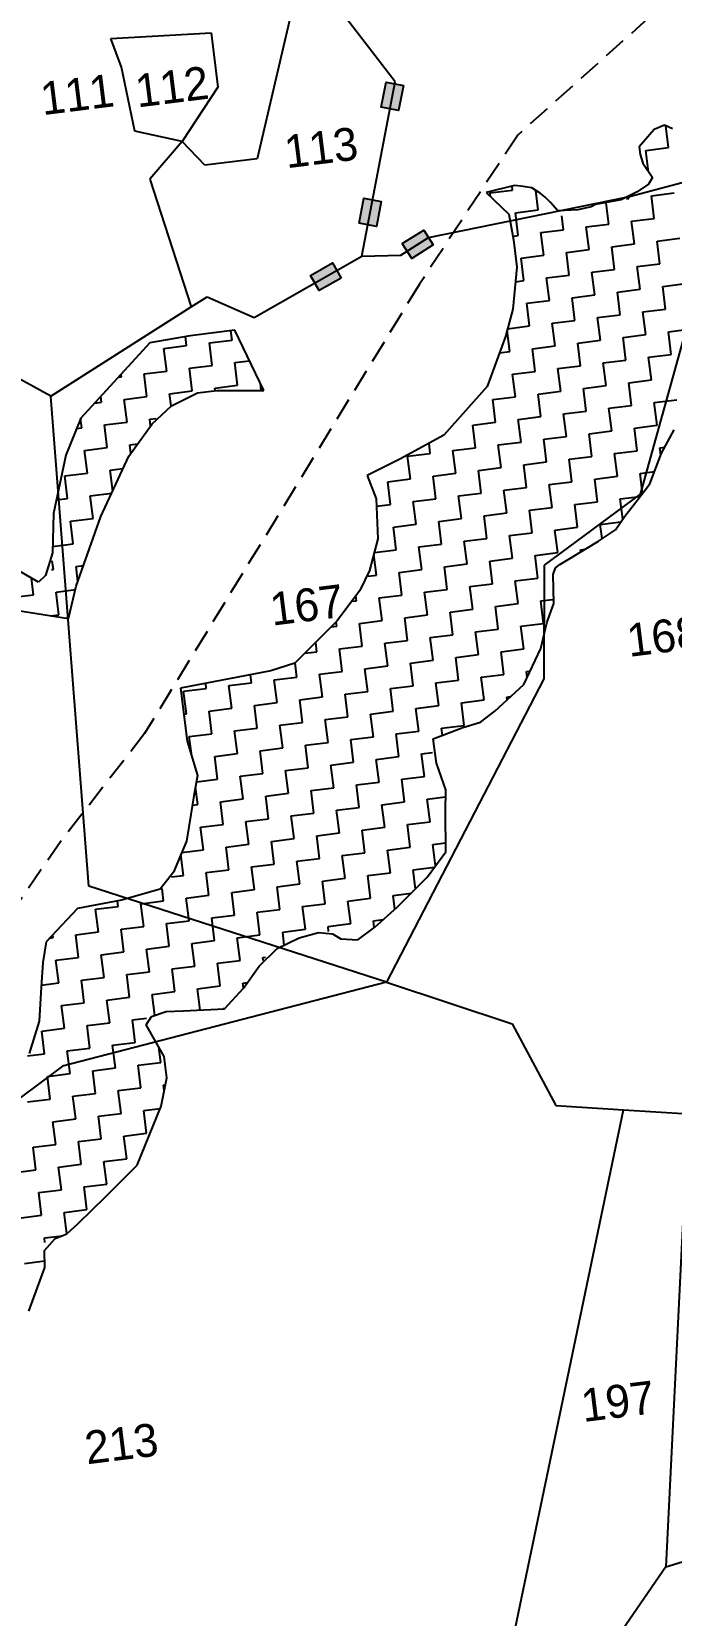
# Model space of a CAD drawing. Header units: metres. Extents: x 290108 to 292128, y 1990044 to 1991719.
# Drawn here: x 291424.1 to 291565.5, y 1990977.3 to 1991327.5 of the extents above; entities that cross this region are included whole.
import ezdxf
from ezdxf.enums import TextEntityAlignment as Align

# ---------------------------------------------------------------- set-up
doc = ezdxf.new("R2010")
doc.units = ezdxf.units.M
doc.header["$MEASUREMENT"] = 0
doc.linetypes.add('DASHED', pattern=[0.75, 0.5, -0.25])
for name, color, linetype in [('LINE_FOOTPATH', 1, 'DASHED'), ('POLY_HATCH', 12, 'Continuous'), ('POLY_PARCEL', 6, 'Continuous'), ('TEXT_PARCEL', 7, 'Continuous')]:
    doc.layers.add(name, color=color, linetype=linetype)
doc.styles.add('TEXT_MAP', font='')
doc.styles.get('TEXT_MAP').set_extended_font_data('Kruti Dev 050')

msp = doc.modelspace()

# ---------------------------------------------------------------- hatches: boundary and pattern name
for points in [[(291501.42, 1991310.75), (291505.24, 1991310.02), (291506.3, 1991315.54), (291502.48, 1991316.27)], [(291501.4, 1991289.9), (291497.58, 1991290.63), (291496.52, 1991285.11), (291500.35, 1991284.38)], [(291512.9, 1991280.32), (291510.82, 1991283.61), (291506.06, 1991280.6), (291508.14, 1991277.31)], [(291485.77, 1991273.58), (291487.7, 1991270.2), (291492.58, 1991272.98), (291490.66, 1991276.36)]]:
    msp.add_hatch(color=256).paths.add_polyline_path(points)

# ---------------------------------------------------------------- linework, layer by layer
for points in [[(291506.3, 1991315.54), (291505.24, 1991310.02), (291501.42, 1991310.75), (291502.48, 1991316.27)], [(291496.52, 1991285.11), (291497.58, 1991290.63), (291501.4, 1991289.9), (291500.35, 1991284.38)], [(291506.06, 1991280.6), (291510.82, 1991283.61), (291512.9, 1991280.32), (291508.14, 1991277.31)], [(291492.58, 1991272.98), (291487.7, 1991270.2), (291485.77, 1991273.58), (291490.66, 1991276.36)]]:
    msp.add_lwpolyline(points, close=True)
at = {"layer": 'LINE_FOOTPATH', "ltscale": 10}
for p, q in [((291560.42, 1991330.43), (291531.57, 1991304.59)), ((291531.57, 1991304.59), (291509.84, 1991271.62)), ((291509.84, 1991271.62), (291449.09, 1991172.26)), ((291449.09, 1991172.26), (291430.52, 1991148.37)), ((291430.52, 1991148.37), (291400.73, 1991105.05))]:
    msp.add_line(p, q, dxfattribs=at)
at = {"layer": 'POLY_HATCH'}
for p, q in [((291561.71, 1991305.82), (291558.44, 1991302.01)), ((291563.98, 1991306.79), (291561.71, 1991305.82)), ((291565.79, 1991305.99), (291563.98, 1991306.79)), ((291558.44, 1991302.01), (291558.65, 1991300.33)), ((291558.65, 1991300.33), (291559.23, 1991298.36)), ((291559.23, 1991298.36), (291561.33, 1991295.21)), ((291530.85, 1991293.46), (291524.57, 1991291.93)), ((291532.24, 1991293.29), (291530.85, 1991293.46)), ((291560.49, 1991293.74), (291557.97, 1991292.06)), ((291561.33, 1991295.21), (291560.49, 1991293.74)), ((291524.57, 1991291.93), (291529.61, 1991287.11)), ((291534.67, 1991292.91), (291532.24, 1991293.29)), ((291536.52, 1991291.78), (291534.67, 1991292.91)), ((291537.65, 1991290.9), (291536.52, 1991291.78)), ((291538.83, 1991289.68), (291537.65, 1991290.9)), ((291554.44, 1991290.26), (291548.77, 1991289.22)), ((291557.97, 1991292.06), (291554.44, 1991290.26)), ((291529.61, 1991287.11), (291530.65, 1991281.44)), ((291540.42, 1991287.84), (291538.83, 1991289.68)), ((291544.83, 1991288.04), (291540.42, 1991287.84)), ((291547.81, 1991288.75), (291544.83, 1991288.04)), ((291548.77, 1991289.22), (291547.81, 1991288.75)), ((291530.65, 1991281.44), (291531.4, 1991275.4)), ((291531.4, 1991275.4), (291530.52, 1991266.09)), ((291530.52, 1991266.09), (291528.88, 1991260.09)), ((291450.28, 1991258.68), (291435, 1991242.03)), ((291459.2, 1991260.22), (291450.28, 1991258.68)), ((291469.02, 1991261.44), (291459.2, 1991260.22)), ((291475.45, 1991248.16), (291469.02, 1991261.44)), ((291528.88, 1991260.09), (291524.8, 1991249.02)), ((291460.76, 1991247.63), (291465.04, 1991248.16)), ((291465.04, 1991248.16), (291475.45, 1991248.16)), ((291524.8, 1991249.02), (291515.22, 1991238.28)), ((291450.78, 1991240.75), (291455.05, 1991244.75)), ((291455.05, 1991244.75), (291460.76, 1991247.63)), ((291435, 1991242.03), (291431.68, 1991233.82)), ((291445.59, 1991233.61), (291450.78, 1991240.75)), ((291515.22, 1991238.28), (291505.65, 1991233)), ((291563.37, 1991234.3), (291566.14, 1991239.41)), ((291560.8, 1991227.5), (291563.37, 1991234.3)), ((291431.68, 1991233.82), (291428.95, 1991220.91)), ((291439.44, 1991220.27), (291445.59, 1991233.61)), ((291505.65, 1991233), (291498.26, 1991229.35)), ((291498.26, 1991229.35), (291500.27, 1991224.15)), ((291557.86, 1991223.73), (291560.8, 1991227.5)), ((291500.27, 1991224.15), (291500.68, 1991215.34)), ((291555.22, 1991220.33), (291557.86, 1991223.73)), ((291428.95, 1991220.91), (291428.73, 1991212.21)), ((291433.99, 1991204.85), (291439.44, 1991220.27)), ((291553.2, 1991217.35), (291555.22, 1991220.33)), ((291549.42, 1991214.84), (291553.2, 1991217.35)), ((291500.68, 1991215.34), (291498.83, 1991208.29)), ((291543.08, 1991210.98), (291549.42, 1991214.84)), ((291428.73, 1991212.21), (291427.18, 1991207.25)), ((291539.93, 1991208.89), (291540.85, 1991209.68)), ((291540.85, 1991209.68), (291543.08, 1991210.98)), ((291425.63, 1991205.75), (291420.03, 1991208.96)), ((291427.18, 1991207.25), (291425.63, 1991205.75)), ((291498.83, 1991208.29), (291496.64, 1991203.93)), ((291539.42, 1991207.46), (291539.93, 1991208.89)), ((291539.55, 1991201), (291539.42, 1991207.46)), ((291432.27, 1991197.7), (291433.99, 1991204.85)), ((291496.64, 1991203.93), (291491.69, 1991197.18)), ((291416.79, 1991200.11), (291432.27, 1991197.7)), ((291538.03, 1991196.72), (291539.55, 1991201)), ((291491.69, 1991197.18), (291482.28, 1991187.83)), ((291536.69, 1991191.1), (291538.03, 1991196.72)), ((291532.9, 1991183.13), (291536.69, 1991191.1)), ((291477.03, 1991186.15), (291457.05, 1991182.31)), ((291482.28, 1991187.83), (291477.03, 1991186.15)), ((291457.05, 1991182.31), (291458.51, 1991170.56)), ((291526.48, 1991177.22), (291532.9, 1991183.13)), ((291519.42, 1991173.62), (291523.37, 1991174.79)), ((291523.37, 1991174.79), (291526.48, 1991177.22)), ((291512.91, 1991171.1), (291519.42, 1991173.62)), ((291513.58, 1991165.73), (291512.91, 1991171.1)), ((291458.51, 1991170.56), (291460.81, 1991163.01)), ((291515.68, 1991159.86), (291513.58, 1991165.73)), ((291460.81, 1991163.01), (291460.01, 1991158.48)), ((291460.01, 1991158.48), (291459.33, 1991154.4)), ((291515.59, 1991155.07), (291515.68, 1991159.86)), ((291459.33, 1991154.4), (291458.36, 1991148.48)), ((291515.65, 1991146.1), (291515.59, 1991155.07)), ((291458.36, 1991148.48), (291455.46, 1991141.65)), ((291511.57, 1991140.49), (291515.65, 1991146.1)), ((291455.46, 1991141.65), (291452.52, 1991137.87)), ((291504.89, 1991133.86), (291511.57, 1991140.49)), ((291452.52, 1991137.87), (291443.96, 1991135.44)), ((291434.3, 1991133.56), (291427.37, 1991126.22)), ((291443.96, 1991135.44), (291434.3, 1991133.56)), ((291499.98, 1991129.5), (291504.89, 1991133.86)), ((291496.24, 1991126.65), (291499.98, 1991129.5)), ((291427.37, 1991126.22), (291426.57, 1991121.69)), ((291478.4, 1991124.77), (291483.23, 1991127.08)), ((291483.23, 1991127.08), (291487.51, 1991128.29)), ((291487.51, 1991128.29), (291490.62, 1991127.99)), ((291490.62, 1991127.99), (291492.46, 1991126.86)), ((291492.46, 1991126.86), (291496.24, 1991126.65)), ((291474.45, 1991120.87), (291478.4, 1991124.77)), ((291426.57, 1991121.69), (291426.23, 1991116.2)), ((291470.96, 1991116.01), (291474.45, 1991120.87)), ((291426.23, 1991116.2), (291425.81, 1991108.65)), ((291466.76, 1991111.39), (291470.96, 1991116.01)), ((291457.61, 1991110.94), (291466.76, 1991111.39)), ((291425.81, 1991108.65), (291423.62, 1991101.56)), ((291449.47, 1991107.88), (291450.6, 1991109.72)), ((291453.41, 1991100.87), (291449.47, 1991107.88)), ((291450.6, 1991109.72), (291453.88, 1991110.81)), ((291453.88, 1991110.81), (291457.61, 1991110.94)), ((291453.99, 1991096.17), (291453.41, 1991100.87)), ((291452.73, 1991089.88), (291453.99, 1991096.17)), ((291447.44, 1991076.85), (291452.73, 1991089.88)), ((291440.47, 1991069.84), (291447.44, 1991076.85)), ((291434.38, 1991063.97), (291440.47, 1991069.84)), ((291431.94, 1991061.63), (291434.38, 1991063.97)), ((291426.94, 1991057.94), (291429.34, 1991060.62)), ((291429.34, 1991060.62), (291431.94, 1991061.63)), ((291427.07, 1991054.2), (291426.94, 1991057.94)), ((291423.49, 1991044.56), (291427.07, 1991054.2))]:
    msp.add_line(p, q, dxfattribs=at)
at = {"layer": 'POLY_HATCH', "linetype": 'Continuous'}
for p, q in [((291564.9, 1991301.83), (291564.31, 1991306.64)), ((291559.89, 1991301.21), (291564.9, 1991301.83)), ((291560.48, 1991296.48), (291559.89, 1991301.21)), ((291525.44, 1991291.83), (291530.45, 1991292.45)), ((291525.54, 1991291.01), (291525.44, 1991291.83)), ((291530.45, 1991292.45), (291530.34, 1991293.34)), ((291536.08, 1991288.07), (291535.55, 1991292.38)), ((291555.62, 1991290.5), (291556.13, 1991290.56)), ((291556.13, 1991290.56), (291556.1, 1991290.82)), ((291561.14, 1991291.18), (291566.15, 1991291.81)), ((291561.76, 1991286.17), (291561.14, 1991291.18)), ((291531.07, 1991287.44), (291536.08, 1991288.07)), ((291531.7, 1991282.43), (291531.07, 1991287.44)), ((291541.72, 1991283.68), (291541.33, 1991286.78)), ((291551.74, 1991284.93), (291551.15, 1991289.65)), ((291536.71, 1991283.06), (291541.72, 1991283.68)), ((291537.33, 1991278.04), (291536.71, 1991283.06)), ((291546.73, 1991284.3), (291551.74, 1991284.93)), ((291547.35, 1991279.29), (291546.73, 1991284.3)), ((291556.75, 1991285.55), (291561.76, 1991286.17)), ((291557.38, 1991280.54), (291556.75, 1991285.55)), ((291530.5, 1991282.28), (291531.7, 1991282.43)), ((291552.36, 1991279.91), (291557.38, 1991280.54)), ((291552.99, 1991274.9), (291552.36, 1991279.91)), ((291562.39, 1991281.16), (291567.4, 1991281.78)), ((291563.01, 1991276.15), (291562.39, 1991281.16)), ((291532.32, 1991277.42), (291537.33, 1991278.04)), ((291532.94, 1991272.41), (291532.32, 1991277.42)), ((291542.34, 1991278.67), (291547.35, 1991279.29)), ((291542.97, 1991273.66), (291542.34, 1991278.67)), ((291558, 1991275.53), (291563.01, 1991276.15)), ((291531.1, 1991272.18), (291532.94, 1991272.41)), ((291537.95, 1991273.03), (291542.97, 1991273.66)), ((291538.58, 1991268.02), (291537.95, 1991273.03)), ((291547.98, 1991274.28), (291552.99, 1991274.9)), ((291548.6, 1991269.27), (291547.98, 1991274.28)), ((291558.62, 1991270.51), (291558, 1991275.53)), ((291543.59, 1991268.64), (291548.6, 1991269.27)), ((291553.61, 1991269.89), (291558.62, 1991270.51)), ((291554.23, 1991264.88), (291553.61, 1991269.89)), ((291563.63, 1991271.14), (291568.65, 1991271.76)), ((291564.26, 1991266.13), (291563.63, 1991271.14)), ((291533.57, 1991267.4), (291538.58, 1991268.02)), ((291534.19, 1991262.39), (291533.57, 1991267.4)), ((291544.21, 1991263.63), (291543.59, 1991268.64)), ((291559.25, 1991265.5), (291564.26, 1991266.13)), ((291559.87, 1991260.49), (291559.25, 1991265.5)), ((291529.34, 1991261.78), (291534.19, 1991262.39)), ((291539.2, 1991263.01), (291544.21, 1991263.63)), ((291539.82, 1991258), (291539.2, 1991263.01)), ((291549.22, 1991264.26), (291554.23, 1991264.88)), ((291549.85, 1991259.25), (291549.22, 1991264.26)), ((291458.39, 1991258.05), (291458.15, 1991260.04)), ((291463.41, 1991258.67), (291468.42, 1991259.29)), ((291464.03, 1991253.66), (291463.41, 1991258.67)), ((291468.42, 1991259.29), (291468.16, 1991261.33)), ((291529.8, 1991256.75), (291529.23, 1991261.37)), ((291544.84, 1991258.62), (291549.85, 1991259.25)), ((291545.46, 1991253.61), (291544.84, 1991258.62)), ((291554.86, 1991259.87), (291559.87, 1991260.49)), ((291555.48, 1991254.86), (291554.86, 1991259.87)), ((291564.88, 1991261.12), (291569.89, 1991261.74)), ((291565.5, 1991256.1), (291564.88, 1991261.12)), ((291453.38, 1991257.42), (291458.39, 1991258.05)), ((291454.01, 1991252.41), (291453.38, 1991257.42)), ((291527.54, 1991256.47), (291529.8, 1991256.75)), ((291534.81, 1991257.37), (291539.82, 1991258)), ((291535.44, 1991252.36), (291534.81, 1991257.37)), ((291560.49, 1991255.48), (291565.5, 1991256.1)), ((291561.12, 1991250.47), (291560.49, 1991255.48)), ((291443.98, 1991251.16), (291443.91, 1991251.74)), ((291449, 1991251.79), (291454.01, 1991252.41)), ((291449.62, 1991246.78), (291449, 1991251.79)), ((291459.02, 1991253.03), (291464.03, 1991253.66)), ((291459.64, 1991248.02), (291459.02, 1991253.03)), ((291469.04, 1991254.28), (291472.29, 1991254.69)), ((291469.66, 1991249.27), (291469.04, 1991254.28)), ((291530.42, 1991251.74), (291535.44, 1991252.36)), ((291531.05, 1991246.73), (291530.42, 1991251.74)), ((291540.45, 1991252.99), (291545.46, 1991253.61)), ((291541.07, 1991247.98), (291540.45, 1991252.99)), ((291550.47, 1991254.23), (291555.48, 1991254.86)), ((291551.09, 1991249.22), (291550.47, 1991254.23)), ((291443.31, 1991251.08), (291443.98, 1991251.16)), ((291454.63, 1991247.4), (291459.64, 1991248.02)), ((291464.65, 1991248.65), (291469.66, 1991249.27)), ((291464.71, 1991248.16), (291464.65, 1991248.65)), ((291474.89, 1991248.16), (291474.7, 1991249.71)), ((291536.06, 1991247.35), (291541.07, 1991247.98)), ((291546.08, 1991248.6), (291551.09, 1991249.22)), ((291546.71, 1991243.59), (291546.08, 1991248.6)), ((291556.11, 1991249.85), (291561.12, 1991250.47)), ((291556.73, 1991244.83), (291556.11, 1991249.85)), ((291438.03, 1991245.33), (291439.6, 1991245.53)), ((291439.6, 1991245.53), (291439.43, 1991246.86)), ((291444.61, 1991246.15), (291449.62, 1991246.78)), ((291445.23, 1991241.14), (291444.61, 1991246.15)), ((291454.96, 1991244.71), (291454.63, 1991247.4)), ((291526.04, 1991246.11), (291531.05, 1991246.73)), ((291526.66, 1991241.09), (291526.04, 1991246.11)), ((291536.68, 1991242.34), (291536.06, 1991247.35)), ((291551.72, 1991244.21), (291556.73, 1991244.83)), ((291561.74, 1991245.46), (291566.75, 1991246.08)), ((291562.36, 1991240.45), (291561.74, 1991245.46)), ((291435.21, 1991239.89), (291434.96, 1991241.93)), ((291440.22, 1991240.52), (291445.23, 1991241.14)), ((291450.24, 1991241.76), (291451.63, 1991241.94)), ((291450.43, 1991240.27), (291450.24, 1991241.76)), ((291521.65, 1991240.47), (291526.66, 1991241.09)), ((291531.67, 1991241.72), (291536.68, 1991242.34)), ((291532.3, 1991236.71), (291531.67, 1991241.72)), ((291541.69, 1991242.96), (291546.71, 1991243.59)), ((291542.32, 1991237.95), (291541.69, 1991242.96)), ((291552.34, 1991239.2), (291551.72, 1991244.21)), ((291434.08, 1991239.75), (291435.21, 1991239.89)), ((291440.84, 1991235.51), (291440.22, 1991240.52)), ((291516.61, 1991239.84), (291516.64, 1991239.85)), ((291516.64, 1991239.85), (291516.63, 1991239.87)), ((291522.27, 1991235.46), (291521.65, 1991240.47)), ((291537.31, 1991237.33), (291542.32, 1991237.95)), ((291547.33, 1991238.58), (291552.34, 1991239.2)), ((291547.95, 1991233.56), (291547.33, 1991238.58)), ((291557.35, 1991239.82), (291562.36, 1991240.45)), ((291557.98, 1991234.81), (291557.35, 1991239.82)), ((291435.83, 1991234.88), (291440.84, 1991235.51)), ((291436.45, 1991229.87), (291435.83, 1991234.88)), ((291445.85, 1991236.13), (291447.58, 1991236.34)), ((291446.08, 1991234.28), (291445.85, 1991236.13)), ((291507.24, 1991233.59), (291512.25, 1991234.21)), ((291512.25, 1991234.21), (291511.97, 1991236.49)), ((291517.26, 1991234.84), (291522.27, 1991235.46)), ((291517.88, 1991229.82), (291517.26, 1991234.84)), ((291527.28, 1991236.08), (291532.3, 1991236.71)), ((291527.91, 1991231.07), (291527.28, 1991236.08)), ((291537.93, 1991232.32), (291537.31, 1991237.33)), ((291552.96, 1991234.19), (291557.98, 1991234.81)), ((291553.59, 1991229.18), (291552.96, 1991234.19)), ((291562.99, 1991235.43), (291564.06, 1991235.57)), ((291563.19, 1991233.82), (291562.99, 1991235.43)), ((291441.47, 1991230.49), (291444.32, 1991230.85)), ((291442.04, 1991225.9), (291441.47, 1991230.49)), ((291507.86, 1991228.58), (291507.24, 1991233.59)), ((291522.9, 1991230.45), (291527.91, 1991231.07)), ((291523.52, 1991225.44), (291522.9, 1991230.45)), ((291532.92, 1991231.69), (291537.93, 1991232.32)), ((291533.54, 1991226.68), (291532.92, 1991231.69)), ((291542.94, 1991232.94), (291547.95, 1991233.56)), ((291543.56, 1991227.93), (291542.94, 1991232.94)), ((291431.44, 1991229.25), (291436.45, 1991229.87)), ((291432.07, 1991224.24), (291431.44, 1991229.25)), ((291502.85, 1991227.95), (291507.86, 1991228.58)), ((291503.47, 1991222.94), (291502.85, 1991227.95)), ((291512.87, 1991229.2), (291517.88, 1991229.82)), ((291513.5, 1991224.19), (291512.87, 1991229.2)), ((291538.55, 1991227.31), (291543.56, 1991227.93)), ((291539.18, 1991222.29), (291538.55, 1991227.31)), ((291548.58, 1991228.55), (291553.59, 1991229.18)), ((291549.2, 1991223.54), (291548.58, 1991228.55)), ((291558.6, 1991229.8), (291561.82, 1991230.2)), ((291559.15, 1991225.38), (291558.6, 1991229.8)), ((291429.59, 1991223.93), (291432.07, 1991224.24)), ((291437.08, 1991224.86), (291441.83, 1991225.45)), ((291437.7, 1991219.85), (291437.08, 1991224.86)), ((291508.48, 1991223.57), (291513.5, 1991224.19)), ((291509.11, 1991218.55), (291508.48, 1991223.57)), ((291518.51, 1991224.81), (291523.52, 1991225.44)), ((291519.13, 1991219.8), (291518.51, 1991224.81)), ((291528.53, 1991226.06), (291533.54, 1991226.68)), ((291529.15, 1991221.05), (291528.53, 1991226.06)), ((291544.19, 1991222.92), (291549.2, 1991223.54)), ((291554.21, 1991224.17), (291558.63, 1991224.72)), ((291554.77, 1991219.67), (291554.21, 1991224.17)), ((291500.34, 1991222.55), (291503.47, 1991222.94)), ((291524.14, 1991220.42), (291529.15, 1991221.05)), ((291524.77, 1991215.41), (291524.14, 1991220.42)), ((291534.17, 1991221.67), (291539.18, 1991222.29)), ((291534.79, 1991216.66), (291534.17, 1991221.67)), ((291544.81, 1991217.91), (291544.19, 1991222.92)), ((291432.69, 1991219.23), (291437.7, 1991219.85)), ((291433.31, 1991214.21), (291432.69, 1991219.23)), ((291504.1, 1991217.93), (291509.11, 1991218.55)), ((291504.72, 1991212.92), (291504.1, 1991217.93)), ((291514.12, 1991219.18), (291519.13, 1991219.8)), ((291514.74, 1991214.17), (291514.12, 1991219.18)), ((291529.78, 1991216.04), (291534.79, 1991216.66)), ((291539.8, 1991217.28), (291544.81, 1991217.91)), ((291540.42, 1991212.27), (291539.8, 1991217.28)), ((291549.82, 1991218.53), (291554.38, 1991219.1)), ((291550.22, 1991215.37), (291549.82, 1991218.53)), ((291428.77, 1991213.65), (291433.31, 1991214.21)), ((291499.89, 1991212.32), (291504.72, 1991212.92)), ((291509.73, 1991213.54), (291514.74, 1991214.17)), ((291510.36, 1991208.53), (291509.73, 1991213.54)), ((291519.75, 1991214.79), (291524.77, 1991215.41)), ((291520.38, 1991209.78), (291519.75, 1991214.79)), ((291530.4, 1991211.03), (291529.78, 1991216.04)), ((291545.44, 1991212.9), (291546.43, 1991213.02)), ((291545.49, 1991212.45), (291545.44, 1991212.9)), ((291428.93, 1991208.58), (291428.69, 1991210.48)), ((291433.94, 1991209.2), (291435.6, 1991209.41)), ((291500.33, 1991207.28), (291499.76, 1991211.85)), ((291515.37, 1991209.15), (291520.38, 1991209.78)), ((291525.39, 1991210.4), (291530.4, 1991211.03)), ((291526.01, 1991205.39), (291525.39, 1991210.4)), ((291535.41, 1991211.65), (291540.42, 1991212.27)), ((291536.04, 1991206.64), (291535.41, 1991211.65)), ((291424.54, 1991202.94), (291424.08, 1991206.64)), ((291428.51, 1991208.53), (291428.93, 1991208.58)), ((291434.35, 1991205.88), (291433.94, 1991209.2)), ((291498.5, 1991207.06), (291500.33, 1991207.28)), ((291505.34, 1991207.91), (291510.36, 1991208.53)), ((291505.97, 1991202.9), (291505.34, 1991207.91)), ((291515.99, 1991204.14), (291515.37, 1991209.15)), ((291531.02, 1991206.01), (291536.04, 1991206.64)), ((291531.65, 1991201), (291531.02, 1991206.01)), ((291419.53, 1991202.32), (291424.54, 1991202.94)), ((291429.55, 1991203.57), (291433.81, 1991204.1)), ((291430.17, 1991198.56), (291429.55, 1991203.57)), ((291495.94, 1991201.65), (291495.8, 1991202.79)), ((291500.96, 1991202.27), (291505.97, 1991202.9)), ((291510.98, 1991203.52), (291515.99, 1991204.14)), ((291511.6, 1991198.51), (291510.98, 1991203.52)), ((291521, 1991204.77), (291526.01, 1991205.39)), ((291521.62, 1991199.76), (291521, 1991204.77)), ((291494.87, 1991201.52), (291495.94, 1991201.65)), ((291501.58, 1991197.26), (291500.96, 1991202.27)), ((291516.61, 1991199.13), (291521.62, 1991199.76)), ((291517.24, 1991194.12), (291516.61, 1991199.13)), ((291526.64, 1991200.38), (291531.65, 1991201)), ((291527.26, 1991195.37), (291526.64, 1991200.38)), ((291536.66, 1991201.63), (291539.29, 1991201.95)), ((291537.28, 1991196.61), (291536.66, 1991201.63)), ((291428.28, 1991198.32), (291430.17, 1991198.56)), ((291490.36, 1991195.87), (291491.56, 1991196.01)), ((291491.56, 1991196.01), (291491.44, 1991196.94)), ((291496.57, 1991196.64), (291501.58, 1991197.26)), ((291497.19, 1991191.63), (291496.57, 1991196.64)), ((291506.59, 1991197.89), (291511.6, 1991198.51)), ((291507.21, 1991192.87), (291506.59, 1991197.89)), ((291522.25, 1991194.74), (291527.26, 1991195.37)), ((291532.27, 1991195.99), (291537.28, 1991196.61)), ((291532.89, 1991190.98), (291532.27, 1991195.99)), ((291487.17, 1991190.38), (291486.91, 1991192.44)), ((291502.2, 1991192.25), (291507.21, 1991192.87)), ((291502.83, 1991187.24), (291502.2, 1991192.25)), ((291512.23, 1991193.5), (291517.24, 1991194.12)), ((291512.85, 1991188.49), (291512.23, 1991193.5)), ((291522.87, 1991189.73), (291522.25, 1991194.74)), ((291484.51, 1991190.05), (291487.17, 1991190.38)), ((291492.18, 1991191), (291497.19, 1991191.63)), ((291492.8, 1991185.99), (291492.18, 1991191)), ((291507.84, 1991187.86), (291512.85, 1991188.49)), ((291517.86, 1991189.11), (291522.87, 1991189.73)), ((291518.48, 1991184.1), (291517.86, 1991189.11)), ((291527.88, 1991190.36), (291532.89, 1991190.98)), ((291528.51, 1991185.34), (291527.88, 1991190.36)), ((291472.76, 1991183.5), (291472.53, 1991185.29)), ((291482.78, 1991184.74), (291482.38, 1991187.93)), ((291487.79, 1991185.37), (291492.8, 1991185.99)), ((291488.42, 1991180.36), (291487.79, 1991185.37)), ((291497.81, 1991186.62), (291502.83, 1991187.24)), ((291498.44, 1991181.6), (291497.81, 1991186.62)), ((291508.46, 1991182.85), (291507.84, 1991187.86)), ((291523.5, 1991184.72), (291528.51, 1991185.34)), ((291533.52, 1991185.97), (291534.3, 1991186.06)), ((291533.67, 1991184.75), (291533.52, 1991185.97)), ((291457.72, 1991181.63), (291462.73, 1991182.25)), ((291458.35, 1991176.62), (291457.72, 1991181.63)), ((291462.73, 1991182.25), (291462.6, 1991183.37)), ((291467.75, 1991182.87), (291472.76, 1991183.5)), ((291468.37, 1991177.86), (291467.75, 1991182.87)), ((291477.77, 1991184.12), (291482.78, 1991184.74)), ((291478.39, 1991179.11), (291477.77, 1991184.12)), ((291493.43, 1991180.98), (291498.44, 1991181.6)), ((291503.45, 1991182.23), (291508.46, 1991182.85)), ((291504.07, 1991177.22), (291503.45, 1991182.23)), ((291513.47, 1991183.47), (291518.48, 1991184.1)), ((291514.1, 1991178.46), (291513.47, 1991183.47)), ((291524.12, 1991179.71), (291523.5, 1991184.72)), ((291463.36, 1991177.24), (291468.37, 1991177.86)), ((291473.38, 1991178.49), (291478.39, 1991179.11)), ((291474, 1991173.48), (291473.38, 1991178.49)), ((291483.4, 1991179.73), (291488.42, 1991180.36)), ((291484.03, 1991174.72), (291483.4, 1991179.73)), ((291494.05, 1991175.97), (291493.43, 1991180.98)), ((291509.08, 1991177.84), (291514.1, 1991178.46)), ((291519.11, 1991179.09), (291524.12, 1991179.71)), ((291519.73, 1991174.07), (291519.11, 1991179.09)), ((291529.13, 1991180.33), (291529.98, 1991180.44)), ((291529.21, 1991179.73), (291529.13, 1991180.33)), ((291457.76, 1991176.54), (291458.35, 1991176.62)), ((291463.98, 1991172.23), (291463.36, 1991177.24)), ((291479.02, 1991174.1), (291484.03, 1991174.72)), ((291489.04, 1991175.35), (291494.05, 1991175.97)), ((291489.66, 1991170.33), (291489.04, 1991175.35)), ((291499.06, 1991176.59), (291504.07, 1991177.22)), ((291499.69, 1991171.58), (291499.06, 1991176.59)), ((291509.71, 1991172.83), (291509.08, 1991177.84)), ((291458.97, 1991171.6), (291463.98, 1991172.23)), ((291459.51, 1991167.28), (291458.97, 1991171.6)), ((291468.99, 1991172.85), (291474, 1991173.48)), ((291469.62, 1991167.84), (291468.99, 1991172.85)), ((291479.64, 1991169.09), (291479.02, 1991174.1)), ((291494.67, 1991170.96), (291499.69, 1991171.58)), ((291495.3, 1991165.95), (291494.67, 1991170.96)), ((291504.7, 1991172.2), (291509.71, 1991172.83)), ((291505.32, 1991167.19), (291504.7, 1991172.2)), ((291514.72, 1991173.45), (291519.73, 1991174.07)), ((291514.92, 1991171.87), (291514.72, 1991173.45)), ((291464.61, 1991167.22), (291469.62, 1991167.84)), ((291474.63, 1991168.46), (291479.64, 1991169.09)), ((291475.25, 1991163.45), (291474.63, 1991168.46)), ((291484.65, 1991169.71), (291489.66, 1991170.33)), ((291485.27, 1991164.7), (291484.65, 1991169.71)), ((291510.33, 1991167.82), (291512.73, 1991168.12)), ((291510.95, 1991162.81), (291510.33, 1991167.82)), ((291465.23, 1991162.21), (291464.61, 1991167.22)), ((291480.26, 1991164.08), (291485.27, 1991164.7)), ((291480.89, 1991159.06), (291480.26, 1991164.08)), ((291490.29, 1991165.32), (291495.3, 1991165.95)), ((291490.91, 1991160.31), (291490.29, 1991165.32)), ((291500.31, 1991166.57), (291505.32, 1991167.19)), ((291500.93, 1991161.56), (291500.31, 1991166.57)), ((291460.84, 1991156.57), (291460.36, 1991160.44)), ((291460.57, 1991161.63), (291465.23, 1991162.21)), ((291470.24, 1991162.83), (291475.25, 1991163.45)), ((291470.86, 1991157.82), (291470.24, 1991162.83)), ((291495.92, 1991160.93), (291500.93, 1991161.56)), ((291496.54, 1991155.92), (291495.92, 1991160.93)), ((291505.94, 1991162.18), (291510.95, 1991162.81)), ((291506.57, 1991157.17), (291505.94, 1991162.18)), ((291465.85, 1991157.19), (291470.86, 1991157.82)), ((291466.48, 1991152.18), (291465.85, 1991157.19)), ((291475.87, 1991158.44), (291480.89, 1991159.06)), ((291476.5, 1991153.43), (291475.87, 1991158.44)), ((291485.9, 1991159.69), (291490.91, 1991160.31)), ((291486.52, 1991154.68), (291485.9, 1991159.69)), ((291501.56, 1991156.55), (291506.57, 1991157.17)), ((291511.58, 1991157.79), (291515.57, 1991158.29)), ((291512.2, 1991152.78), (291511.58, 1991157.79)), ((291459.67, 1991156.43), (291460.84, 1991156.57)), ((291471.49, 1991152.81), (291476.5, 1991153.43)), ((291481.51, 1991154.05), (291486.52, 1991154.68)), ((291482.13, 1991149.04), (291481.51, 1991154.05)), ((291491.53, 1991155.3), (291496.54, 1991155.92)), ((291492.16, 1991150.29), (291491.53, 1991155.3)), ((291502.18, 1991151.54), (291501.56, 1991156.55)), ((291461.46, 1991151.56), (291466.48, 1991152.18)), ((291462.09, 1991146.55), (291461.46, 1991151.56)), ((291472.11, 1991147.79), (291471.49, 1991152.81)), ((291487.14, 1991149.67), (291492.16, 1991150.29)), ((291497.17, 1991150.91), (291502.18, 1991151.54)), ((291497.79, 1991145.9), (291497.17, 1991150.91)), ((291507.19, 1991152.16), (291512.2, 1991152.78)), ((291507.81, 1991147.15), (291507.19, 1991152.16)), ((291457.29, 1991145.95), (291462.09, 1991146.55)), ((291467.1, 1991147.17), (291472.11, 1991147.79)), ((291467.72, 1991142.16), (291467.1, 1991147.17)), ((291477.12, 1991148.42), (291482.13, 1991149.04)), ((291477.75, 1991143.41), (291477.12, 1991148.42)), ((291487.77, 1991144.65), (291487.14, 1991149.67)), ((291502.8, 1991146.52), (291507.81, 1991147.15)), ((291503.43, 1991141.51), (291502.8, 1991146.52)), ((291512.83, 1991147.77), (291515.63, 1991148.12)), ((291513.41, 1991143.03), (291512.83, 1991147.77)), ((291457.7, 1991140.91), (291457.12, 1991145.56)), ((291472.73, 1991142.78), (291477.75, 1991143.41)), ((291482.76, 1991144.03), (291487.77, 1991144.65)), ((291483.38, 1991139.02), (291482.76, 1991144.03)), ((291492.78, 1991145.28), (291497.79, 1991145.9)), ((291493.4, 1991140.27), (291492.78, 1991145.28)), ((291455.01, 1991140.58), (291457.7, 1991140.91)), ((291462.71, 1991141.54), (291467.72, 1991142.16)), ((291463.33, 1991136.52), (291462.71, 1991141.54)), ((291473.36, 1991137.77), (291472.73, 1991142.78)), ((291488.39, 1991139.64), (291493.4, 1991140.27)), ((291489.01, 1991134.63), (291488.39, 1991139.64)), ((291498.41, 1991140.89), (291503.43, 1991141.51)), ((291499.04, 1991135.88), (291498.41, 1991140.89)), ((291508.44, 1991142.14), (291513.2, 1991142.73)), ((291508.96, 1991137.9), (291508.44, 1991142.14)), ((291453.31, 1991135.28), (291452.97, 1991138)), ((291458.32, 1991135.9), (291463.33, 1991136.52)), ((291458.95, 1991130.89), (291458.32, 1991135.9)), ((291468.35, 1991137.15), (291473.36, 1991137.77)), ((291468.97, 1991132.14), (291468.35, 1991137.15)), ((291478.37, 1991138.4), (291483.38, 1991139.02)), ((291478.99, 1991133.38), (291478.37, 1991138.4)), ((291494.03, 1991135.25), (291499.04, 1991135.88)), ((291504.05, 1991136.5), (291508.06, 1991137)), ((291504.43, 1991133.45), (291504.05, 1991136.5)), ((291438.28, 1991133.41), (291443.29, 1991134.03)), ((291438.9, 1991128.4), (291438.28, 1991133.41)), ((291443.29, 1991134.03), (291443.13, 1991135.28)), ((291448.3, 1991134.65), (291453.31, 1991135.28)), ((291448.92, 1991129.64), (291448.3, 1991134.65)), ((291473.98, 1991132.76), (291478.99, 1991133.38)), ((291474.6, 1991127.75), (291473.98, 1991132.76)), ((291484, 1991134.01), (291489.01, 1991134.63)), ((291484.63, 1991129), (291484, 1991134.01)), ((291494.65, 1991130.24), (291494.03, 1991135.25)), ((291443.91, 1991129.02), (291448.92, 1991129.64)), ((291444.54, 1991124.01), (291443.91, 1991129.02)), ((291453.94, 1991130.27), (291458.95, 1991130.89)), ((291454.56, 1991125.26), (291453.94, 1991130.27)), ((291463.96, 1991131.51), (291468.97, 1991132.14)), ((291464.58, 1991126.5), (291463.96, 1991131.51)), ((291479.62, 1991128.37), (291484.63, 1991129)), ((291489.64, 1991129.62), (291494.65, 1991130.24)), ((291489.78, 1991128.51), (291489.64, 1991129.62)), ((291499.66, 1991130.87), (291501.82, 1991131.13)), ((291499.84, 1991129.4), (291499.66, 1991130.87)), ((291428.16, 1991127.06), (291428.88, 1991127.15)), ((291428.88, 1991127.15), (291428.8, 1991127.74)), ((291433.89, 1991127.77), (291438.9, 1991128.4)), ((291434.51, 1991122.76), (291433.89, 1991127.77)), ((291459.57, 1991125.88), (291464.58, 1991126.5)), ((291460.19, 1991120.87), (291459.57, 1991125.88)), ((291469.59, 1991127.13), (291474.6, 1991127.75)), ((291470.22, 1991122.11), (291469.59, 1991127.13)), ((291479.97, 1991125.52), (291479.62, 1991128.37)), ((291429.5, 1991122.14), (291434.51, 1991122.76)), ((291430.12, 1991117.13), (291429.5, 1991122.14)), ((291439.52, 1991123.38), (291444.54, 1991124.01)), ((291440.15, 1991118.37), (291439.52, 1991123.38)), ((291449.55, 1991124.63), (291454.56, 1991125.26)), ((291450.17, 1991119.62), (291449.55, 1991124.63)), ((291465.2, 1991121.49), (291470.22, 1991122.11)), ((291475.23, 1991122.74), (291475.84, 1991122.81)), ((291475.31, 1991122.07), (291475.23, 1991122.74)), ((291435.14, 1991117.75), (291440.15, 1991118.37)), ((291445.16, 1991119), (291450.17, 1991119.62)), ((291445.78, 1991113.99), (291445.16, 1991119)), ((291455.18, 1991120.24), (291460.19, 1991120.87)), ((291455.81, 1991115.23), (291455.18, 1991120.24)), ((291465.83, 1991116.48), (291465.2, 1991121.49)), ((291426.26, 1991116.65), (291430.12, 1991117.13)), ((291435.76, 1991112.74), (291435.14, 1991117.75)), ((291450.79, 1991114.61), (291455.81, 1991115.23)), ((291460.82, 1991115.86), (291465.83, 1991116.48)), ((291461.41, 1991111.13), (291460.82, 1991115.86)), ((291470.84, 1991117.1), (291471.84, 1991117.23)), ((291470.97, 1991116.02), (291470.84, 1991117.1)), ((291430.75, 1991112.12), (291435.76, 1991112.74)), ((291431.37, 1991107.1), (291430.75, 1991112.12)), ((291440.77, 1991113.36), (291445.78, 1991113.99)), ((291441.39, 1991108.35), (291440.77, 1991113.36)), ((291451.37, 1991109.98), (291450.79, 1991114.61)), ((291466.45, 1991111.47), (291466.88, 1991111.52)), ((291466.46, 1991111.38), (291466.45, 1991111.47)), ((291436.38, 1991107.73), (291441.39, 1991108.35)), ((291446.41, 1991108.97), (291449.51, 1991109.36)), ((291447.03, 1991103.96), (291446.41, 1991108.97)), ((291426.36, 1991106.48), (291431.37, 1991107.1)), ((291426.98, 1991101.47), (291426.36, 1991106.48)), ((291437.01, 1991102.72), (291436.38, 1991107.73)), ((291423.21, 1991101), (291426.98, 1991101.47)), ((291432, 1991102.09), (291437.01, 1991102.72)), ((291432.62, 1991097.08), (291432, 1991102.09)), ((291442.02, 1991103.34), (291447.03, 1991103.96)), ((291442.64, 1991098.33), (291442.02, 1991103.34)), ((291452.66, 1991099.57), (291452.25, 1991102.94)), ((291437.63, 1991097.7), (291442.64, 1991098.33)), ((291438.25, 1991092.69), (291437.63, 1991097.7)), ((291447.65, 1991098.95), (291452.66, 1991099.57)), ((291448.28, 1991093.94), (291447.65, 1991098.95)), ((291427.61, 1991096.46), (291432.62, 1991097.08)), ((291428.23, 1991091.45), (291427.61, 1991096.46)), ((291443.26, 1991093.32), (291448.28, 1991093.94)), ((291453.29, 1991094.56), (291453.68, 1991094.61)), ((291453.43, 1991093.39), (291453.29, 1991094.56)), ((291423.22, 1991090.82), (291428.23, 1991091.45)), ((291433.24, 1991092.07), (291438.25, 1991092.69)), ((291433.87, 1991087.06), (291433.24, 1991092.07)), ((291443.89, 1991088.3), (291443.26, 1991093.32)), ((291428.85, 1991086.43), (291433.87, 1991087.06)), ((291438.88, 1991087.68), (291443.89, 1991088.3)), ((291439.5, 1991082.67), (291438.88, 1991087.68)), ((291448.9, 1991088.93), (291452.53, 1991089.38)), ((291449.52, 1991083.92), (291448.9, 1991088.93)), ((291429.48, 1991081.42), (291428.85, 1991086.43)), ((291444.51, 1991083.29), (291449.52, 1991083.92)), ((291424.47, 1991080.8), (291429.48, 1991081.42)), ((291425.09, 1991075.79), (291424.47, 1991080.8)), ((291434.49, 1991082.05), (291439.5, 1991082.67)), ((291435.11, 1991077.04), (291434.49, 1991082.05)), ((291445.14, 1991078.28), (291444.51, 1991083.29)), ((291430.1, 1991076.41), (291435.11, 1991077.04)), ((291430.72, 1991071.4), (291430.1, 1991076.41)), ((291440.12, 1991077.66), (291445.14, 1991078.28)), ((291440.75, 1991072.65), (291440.12, 1991077.66)), ((291420.08, 1991075.16), (291425.09, 1991075.79)), ((291425.71, 1991070.78), (291430.72, 1991071.4)), ((291426.34, 1991065.77), (291425.71, 1991070.78)), ((291435.74, 1991072.02), (291440.75, 1991072.65)), ((291436.36, 1991067.01), (291435.74, 1991072.02)), ((291431.35, 1991066.39), (291436.36, 1991067.01)), ((291431.94, 1991061.63), (291431.35, 1991066.39)), ((291421.33, 1991065.14), (291426.34, 1991065.77)), ((291426.96, 1991060.75), (291430.98, 1991061.25)), ((291427.08, 1991059.75), (291426.96, 1991060.75)), ((291422.57, 1991055.12), (291427.02, 1991055.67))]:
    msp.add_line(p, q, dxfattribs=at)
at = {"layer": 'POLY_PARCEL'}
for p, q in [((291482.69, 1991336.53), (291473.98, 1991299.38)), ((291504.47, 1991316.34), (291488.49, 1991337.25)), ((291441.62, 1991325.98), (291463.83, 1991327.17)), ((291443.98, 1991319.61), (291441.62, 1991325.98)), ((291463.83, 1991327.17), (291465.32, 1991315.21)), ((291446.92, 1991305.47), (291443.98, 1991319.61)), ((291465.32, 1991315.21), (291457.42, 1991303.2)), ((291497.11, 1991277.79), (291504.47, 1991316.34)), ((291457.42, 1991303.2), (291446.92, 1991305.47)), ((291457.42, 1991303.2), (291450.22, 1991294.85)), ((291462.39, 1991297.94), (291457.42, 1991303.2)), ((291473.98, 1991299.38), (291462.39, 1991297.94)), ((291450.22, 1991294.85), (291459.41, 1991266.6)), ((291556.26, 1991291.03), (291578.51, 1991296.9)), ((291578.51, 1991296.9), (291558.65, 1991225.24)), ((291511.88, 1991281.98), (291556.26, 1991291.03)), ((291505.7, 1991278.07), (291511.88, 1991281.98)), ((291473.29, 1991264.24), (291497.11, 1991277.79)), ((291497.11, 1991277.79), (291505.7, 1991278.07)), ((291428.38, 1991246.89), (291459.41, 1991266.6)), ((291459.41, 1991266.6), (291462.92, 1991268.83)), ((291462.92, 1991268.83), (291473.29, 1991264.24)), ((291428.38, 1991246.89), (291395.91, 1991264.62)), ((291436.76, 1991138.56), (291428.38, 1991246.89)), ((291558.65, 1991225.24), (291537.38, 1991209.49)), ((291537.38, 1991209.49), (291537.36, 1991184.4)), ((291537.36, 1991184.4), (291502.55, 1991117.34)), ((291502.55, 1991117.34), (291436.76, 1991138.56)), ((291502.55, 1991117.34), (291430.96, 1991098.73)), ((291502.55, 1991117.34), (291530.31, 1991108.06)), ((291530.31, 1991108.06), (291540.01, 1991090.06)), ((291430.96, 1991098.73), (291365.39, 1991049.82)), ((291528.35, 1990961.74), (291554.96, 1991089.11)), ((291540.01, 1991090.06), (291554.96, 1991089.11)), ((291554.96, 1991089.11), (291569.26, 1991088.21)), ((291569.26, 1991088.21), (291564.27, 1990988.01)), ((291564.27, 1990988.01), (291590.42, 1990996.16)), ((291564.27, 1990988.01), (291546.16, 1990961.73))]:
    msp.add_line(p, q, dxfattribs=at)

# ---------------------------------------------------------------- texts
at = {"layer": 'TEXT_PARCEL', "style": 'TEXT_MAP'}
for s, p in [('111', (291434.18, 1991313.6)), ('112', (291455.13, 1991315.36)), ('113', (291488.1, 1991301.86)), ('167', (291484.91, 1991200.73)), ('168', (291563.8, 1991193.83)), ('197', (291553.67, 1991024.65)), ('213', (291443.96, 1991015.3))]:
    msp.add_text(s, height=7.272, rotation=7.0915, dxfattribs=at).set_placement(p, align=Align.MIDDLE)

doc.saveas('drawing.dxf')
